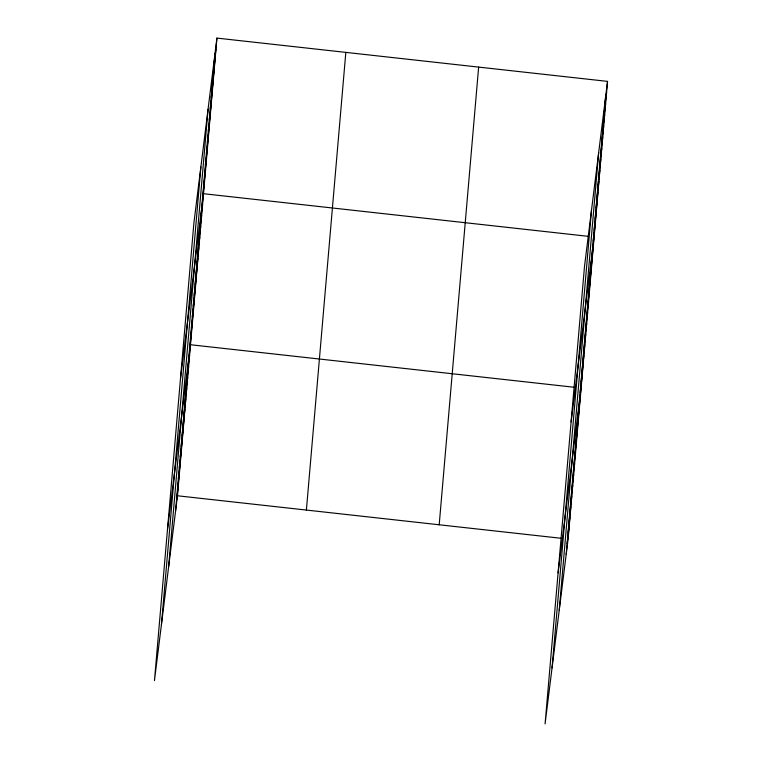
<?xml version="1.0" encoding="UTF-8"?>
<svg xmlns="http://www.w3.org/2000/svg" width="762" height="762" viewBox="0 0 762 762"><rect width="100%" height="100%" fill="white"/><g stroke="black" fill="none" stroke-linecap="round" stroke-linejoin="round"><path stroke-width="1.14" d="M161.43 624.659L200.873 166.983M168.612 567.014L208.055 109.337M175.574 511.064L215.017 53.388M216.922 38.1L193.9 222.942L154.457 680.618L177.479 495.776L216.922 38.1L607.543 81.382L568.1 539.058L545.078 723.9L584.521 266.224L607.543 81.382M306.391 510.064L345.824 52.388M439.198 524.78L478.641 67.104M552.05 667.95L591.483 210.274M559.222 610.295L598.665 152.619M566.195 554.345L605.638 96.669M214.065 64.503L215.97 49.216M213.103 75.619L215.008 60.331M212.15 86.725L214.046 71.447M211.188 97.841L213.093 82.563M210.226 108.956L212.131 93.678M209.274 120.072L211.179 104.794M208.312 131.188L210.217 115.9M207.359 142.304L209.264 127.016M206.397 153.419L208.302 138.132M205.445 164.535L207.34 149.247M204.483 175.651L206.388 160.363M203.521 186.766L205.426 171.479M202.568 197.882L204.473 182.594M180.489 378.552L203.511 193.71L588.378 236.353M200.682 219.78L202.587 204.502M199.749 230.572L201.654 215.284M198.825 241.354L200.72 226.076M197.891 252.146L199.796 236.858M196.958 262.938L198.863 247.65M196.034 273.72L197.939 258.442M195.101 284.512L197.006 269.224M194.177 295.304L196.072 280.016M193.243 306.086L195.148 290.798M192.31 316.878L194.215 301.59M191.386 327.66L193.291 312.382M190.452 338.452L192.357 323.164M189.528 349.244L191.424 333.956M167.478 529.58L190.5 344.738L574.205 387.258M187.662 370.818L189.567 355.53M186.738 381.6L188.643 366.322M185.804 392.392L187.709 377.104M184.871 403.184L186.776 387.896M183.947 413.966L185.852 398.678M183.013 424.758L184.918 409.47M182.089 435.54L183.994 420.262M181.156 446.332L183.061 431.044M180.223 457.124L182.128 441.836M179.299 467.906L181.204 452.628M178.365 478.698L180.27 463.41M177.441 489.48L179.346 474.202M176.508 500.272L178.413 484.984M604.676 107.785L606.581 92.497M603.723 118.901L605.628 103.613M602.761 130.016L604.666 114.729M601.809 141.132L603.714 125.844M600.847 152.238L602.752 136.96M599.894 163.354L601.789 148.076M598.932 174.469L600.837 159.191M597.97 185.585L599.875 170.307M597.017 196.701L598.922 181.423M596.055 207.816L597.96 192.529M595.103 218.932L597.008 203.645M594.141 230.048L596.046 214.76M593.188 241.163L595.084 225.876M571.109 421.834L594.131 236.992M591.293 263.061L593.198 247.783M590.369 273.853L592.274 258.566M589.436 284.645L591.341 269.357M588.512 295.427L590.417 280.149M587.578 306.219L589.483 290.932M586.645 317.002L588.55 301.723M585.721 327.793L587.626 312.506M584.787 338.585L586.692 323.298M583.863 349.367L585.759 334.089M582.93 360.159L584.835 344.872M581.997 370.951L583.902 355.663M581.073 381.733L582.978 366.446M580.139 392.525L582.044 377.238M558.089 572.872L581.111 388.029M578.282 414.099L580.187 398.812M577.348 424.891L579.253 409.604M576.424 435.673L578.329 420.386M575.491 446.465L577.396 431.178M574.567 457.248L576.463 441.97M573.634 468.039L575.539 452.752M572.7 478.831L574.605 463.544M571.776 489.614L573.681 474.326M570.843 500.405L572.748 485.118M569.919 511.188L571.814 495.91M568.985 521.98L570.89 506.692M568.052 532.771L569.957 517.484M567.128 543.554L569.033 528.276M177.479 495.776L561.194 538.296"/></g></svg>
